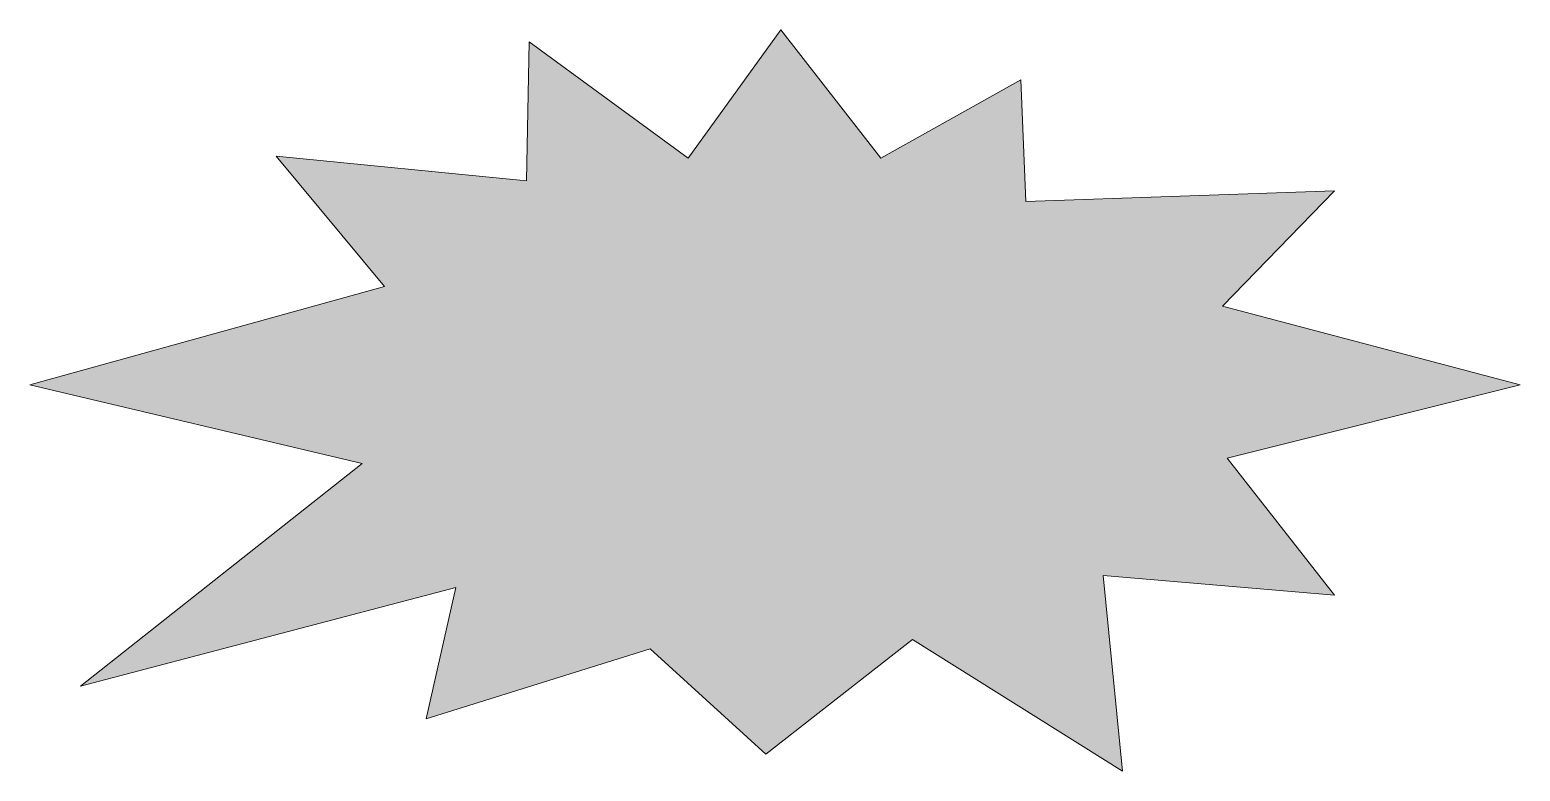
# Model space of a CAD drawing. Header units: inches. Extents: x 0 to 102, y 0 to 51.
import ezdxf

# ---------------------------------------------------------------- set-up
doc = ezdxf.new("R2010")
doc.units = ezdxf.units.IN
doc.header["$MEASUREMENT"] = 0
doc.layers.add('Layer 1', color=7, linetype='Continuous')

msp = doc.modelspace()

# ---------------------------------------------------------------- hatches: boundary and pattern name
at = {"layer": 'Layer 1', "true_color": 0x3f83b5}
h = msp.add_hatch(color=145, dxfattribs=at)
h.dxf.hatch_style = 2
h.paths.add_polyline_path([(22.65, 20.98), (0, 26.34), (24.18, 33.04), (16.8, 41.92), (33.86, 40.24), (34.04, 49.71), (44.88, 41.79), (51.2, 50.54), (58.02, 41.79), (67.55, 47.13), (67.89, 38.84), (88.94, 39.55), (81.31, 31.7), (101.6, 26.33), (81.62, 21.33), (88.94, 12), (73.18, 13.35), (74.48, 0), (60.17, 8.97), (50.18, 1.16), (42.3, 8.33), (27.03, 3.56), (29.04, 12.52), (3.45, 5.79)])

# ---------------------------------------------------------------- linework, layer by layer
at = {"layer": 'Layer 1', "lineweight": 0}
msp.add_lwpolyline([(22.65, 20.98), (0, 26.34), (24.18, 33.04), (16.8, 41.92), (33.86, 40.24), (34.04, 49.71), (44.88, 41.79), (51.2, 50.54), (58.02, 41.79), (67.55, 47.13), (67.89, 38.84), (88.94, 39.55), (81.31, 31.7), (101.6, 26.33), (81.62, 21.33), (88.94, 12), (73.18, 13.35), (74.48, 0), (60.17, 8.97), (50.18, 1.16), (42.3, 8.33), (27.03, 3.56), (29.04, 12.52), (3.45, 5.79), (22.65, 20.98)], dxfattribs=at)

doc.saveas('drawing.dxf')
